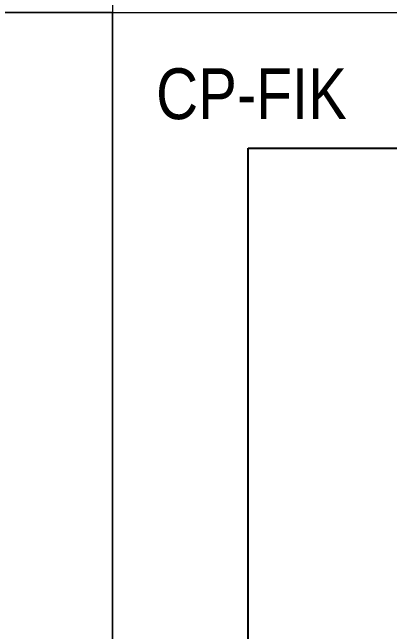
# Model space of a CAD drawing. Header units: inches. Extents: x 0 to 4744, y 0 to 4696.
# Drawn here: x 3813.2 to 4063.7, y 2336.9 to 2748.1 of the extents above; entities that cross this region are included whole.
import ezdxf

# ---------------------------------------------------------------- set-up
doc = ezdxf.new("R2010")
doc.units = ezdxf.units.IN
doc.header["$LTSCALE"] = 0.2
doc.header["$MEASUREMENT"] = 0
doc.layers.add('MS-LABL-1', color=142, linetype='Continuous', lineweight=13)
doc.layers.add('MS-LABL-2', color=30, linetype='Continuous', lineweight=25)
doc.styles.get("Standard").update_dxf_attribs({"font": 'ARIALN.TTF'})

msp = doc.modelspace()

# ---------------------------------------------------------------- linework, layer by layer
at = {"layer": 'MS-LABL-1'}
for points in [[(3125.72583, 3420.89587), (3879.64546, 3420.89587), (3879.64546, 2748.11596), (3125.72583, 2748.11596)], [(3125.72583, 2748.11596), (3879.64546, 2748.11596), (3879.64546, 2075.33606), (3125.72583, 2075.33606)], [(3879.64546, 2748.11596), (4633.5651, 2748.11596), (4633.5651, 2075.33606), (3879.64546, 2075.33606)]]:
    msp.add_lwpolyline(points, close=True, dxfattribs=at)
at = {"layer": 'MS-LABL-2'}
msp.add_lwpolyline([(3969.7818, 2657.97963), (4543.42877, 2657.97963), (4543.42877, 2165.47239), (3969.7818, 2165.47239)], close=True, dxfattribs=at)

# ---------------------------------------------------------------- texts
at = {"layer": 'MS-LABL-2', "insert": (3908.66536, 2710.96641), "char_height": 33.75, "attachment_point": 1}
msp.add_mtext_dynamic_manual_height_columns('CP-FIK', width=3015.427591, gutter_width=10, heights=[0], dxfattribs=at)

doc.saveas('drawing.dxf')
